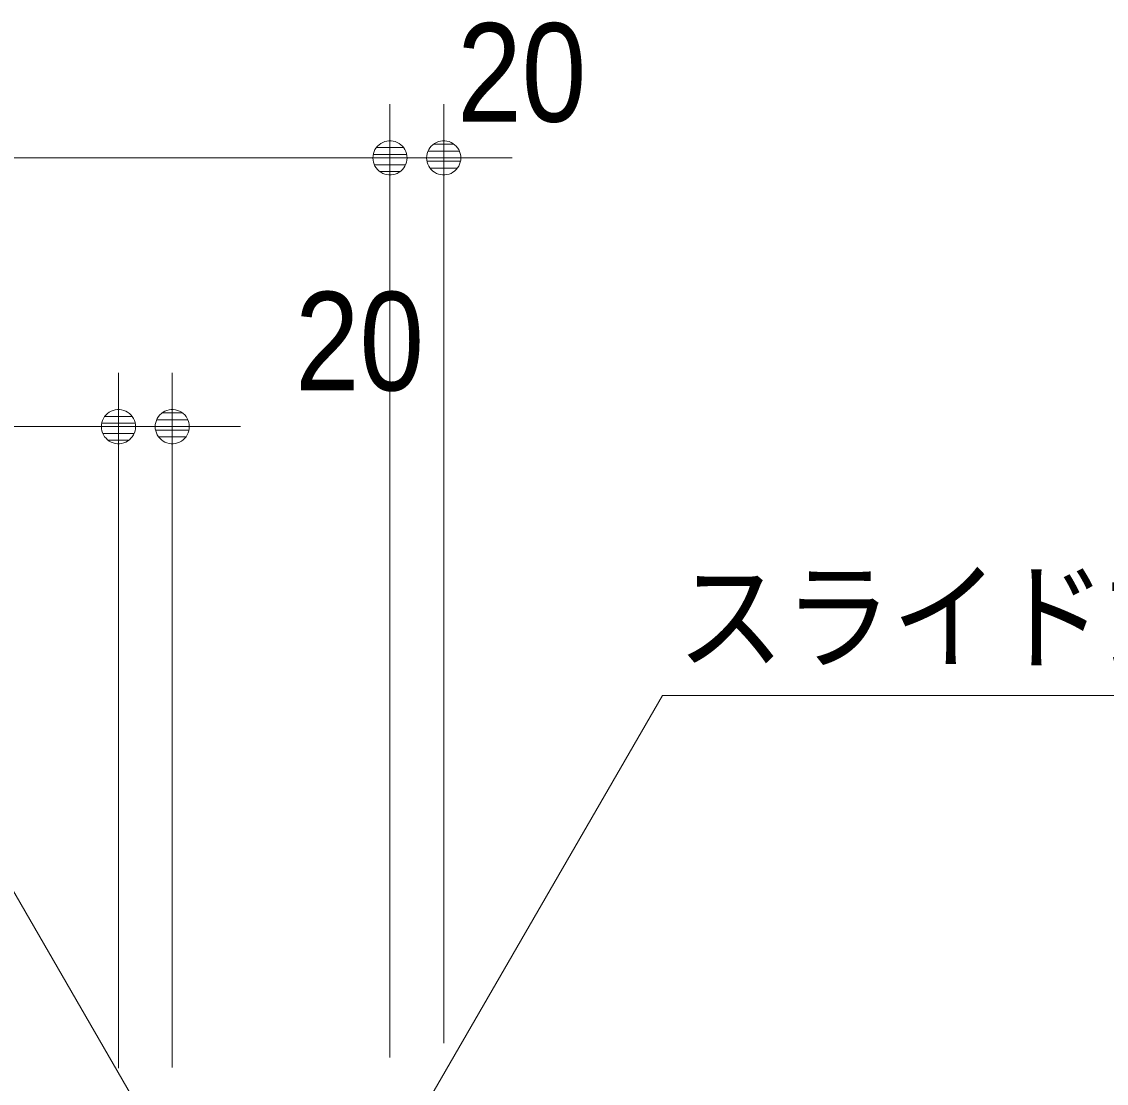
# Model space of a CAD drawing. Units: millimetres, scale not verified. Extents: x -6062 to 6062, y -3045 to 3045.
# Drawn here: x -3595.5 to -3192, y 355.6 to 750.7 of the extents above; entities that cross this region are included whole.
import ezdxf
from ezdxf.enums import TextEntityAlignment as Align

# ---------------------------------------------------------------- set-up
doc = ezdxf.new("R2010")
doc.units = ezdxf.units.MM
doc.header["$LTSCALE"] = 20
for name, color, linetype, lineweight in [('0-0_2寸法-3', 7, 'Continuous', 9), ('0-2_2寸法-1', 7, 'Continuous', 9), ('0-3_0', 7, 'Continuous', 9), ('0-4_2寸法-2', 7, 'Continuous', 9)]:
    doc.layers.add(name, color=color, linetype=linetype, lineweight=lineweight)
doc.styles.add('ＭＳ ゴシック', font='')
doc.styles.add('ＭＳ Ｐゴシック', font='')
doc.styles.get('ＭＳ ゴシック').set_extended_font_data('MS Gothic')
doc.styles.get('ＭＳ Ｐゴシック').set_extended_font_data('MS PGothic')

# ---------------------------------------------------------------- blocks, each defined once
blk = doc.blocks.new('_Dot')
at = {"layer": '0-3_0'}
for p, q in [((-10, 0), (-20, 0)), ((9.78, 2), (-9.78, 2)), ((7.99, 6), (-7.99, 6)), ((9.16, -3.98), (-9.16, -3.98)), ((6, -7.98), (-6, -7.98))]:
    blk.add_line(p, q, dxfattribs=at)
for points in [[(10, 0), (9.92, 1.25), (9.69, 2.49), (9.3, 3.68), (8.76, 4.82), (8.09, 5.88), (7.29, 6.85), (6.37, 7.71), (5.36, 8.44), (4.26, 9.05), (3.09, 9.51), (1.87, 9.82), (0.63, 9.98), (-0.63, 9.98), (-1.87, 9.82), (-3.09, 9.51), (-4.26, 9.05), (-5.36, 8.44), (-6.37, 7.71), (-7.29, 6.85), (-8.09, 5.88), (-8.76, 4.82), (-9.3, 3.68), (-9.69, 2.49), (-9.92, 1.25), (-10, 0), (0, 0)], [(-10, 0), (-9.92, -1.25), (-9.69, -2.49), (-9.3, -3.68), (-8.76, -4.82), (-8.09, -5.88), (-7.29, -6.85), (-6.37, -7.71), (-5.36, -8.44), (-4.26, -9.05), (-3.09, -9.51), (-1.87, -9.82), (-0.63, -9.98), (0.63, -9.98), (1.87, -9.82), (3.09, -9.51), (4.26, -9.05), (5.36, -8.44), (6.37, -7.71), (7.29, -6.85), (8.09, -5.88), (8.76, -4.82), (9.3, -3.68), (9.69, -2.49), (9.92, -1.25), (10, 0), (0, 0)]]:
    blk.add_lwpolyline(points, close=True, dxfattribs=at)

msp = doc.modelspace()

# ---------------------------------------------------------------- linework, layer by layer
at = {"layer": '0-0_2寸法-3'}
for points in [[(-3549.5, 342), (-3640.72, 500), (-4257.5, 500)], [(-3448.5, 341.8), (-3357.17, 500), (-2755.24, 500)]]:
    msp.add_lwpolyline(points, dxfattribs=at)
at = {"layer": '0-2_2寸法-1'}
for p, q in [((-3458.5, 365.25), (-3458.5, 720)), ((-3471.21, 700), (-4774.79, 700)), ((-3559.5, 361.27), (-3559.5, 620)), ((-3572.21, 600), (-4774.79, 600))]:
    msp.add_line(p, q, dxfattribs=at)
at = {"layer": '0-4_2寸法-2'}
for p, q in [((-3458.5, 370.6), (-3458.5, 720)), ((-3438.5, 370.6), (-3438.5, 720)), ((-3471.21, 700), (-3483.92, 700)), ((-3458.5, 700), (-3438.5, 700)), ((-3425.79, 700), (-3413.08, 700)), ((-3559.5, 361.27), (-3559.5, 620)), ((-3539.5, 361.47), (-3539.5, 620)), ((-3572.21, 600), (-3584.92, 600)), ((-3559.5, 600), (-3539.5, 600)), ((-3526.79, 600), (-3514.08, 600))]:
    msp.add_line(p, q, dxfattribs=at)

# ---------------------------------------------------------------- block references
at = {"layer": '0-2_2寸法-1', "xscale": 0.6356201, "yscale": 0.6356201}
for p in [(-3458.5, 700), (-3559.5, 600)]:
    msp.add_blockref('_Dot', p, dxfattribs=at)
at = {"layer": '0-4_2寸法-2', "xscale": 0.6356201, "yscale": 0.6356201}
for p in [(-3458.5, 700), (-3559.5, 600)]:
    msp.add_blockref('_Dot', p, dxfattribs=at)
at = {"layer": '0-4_2寸法-2', "xscale": 0.6356201, "yscale": 0.6356201, "rotation": 180}
for p in [(-3438.5, 700), (-3539.5, 600)]:
    msp.add_blockref('_Dot', p, dxfattribs=at)

# ---------------------------------------------------------------- texts
at = {"layer": '0-0_2寸法-3', "style": 'ＭＳ ゴシック', "width": 0.9}
msp.add_text('スライド式受け金具取付位置', height=32.55, dxfattribs=at).set_placement((-3351.76, 503.34), align=Align.BOTTOM_LEFT)
at = {"layer": '0-4_2寸法-2', "style": 'ＭＳ Ｐゴシック', "width": 0.9}
for p in [(-3433.48, 702.48), (-3493.82, 602.48)]:
    msp.add_text('20', height=36.66, dxfattribs=at).set_placement(p, align=Align.BOTTOM_LEFT)

doc.saveas('drawing.dxf')
